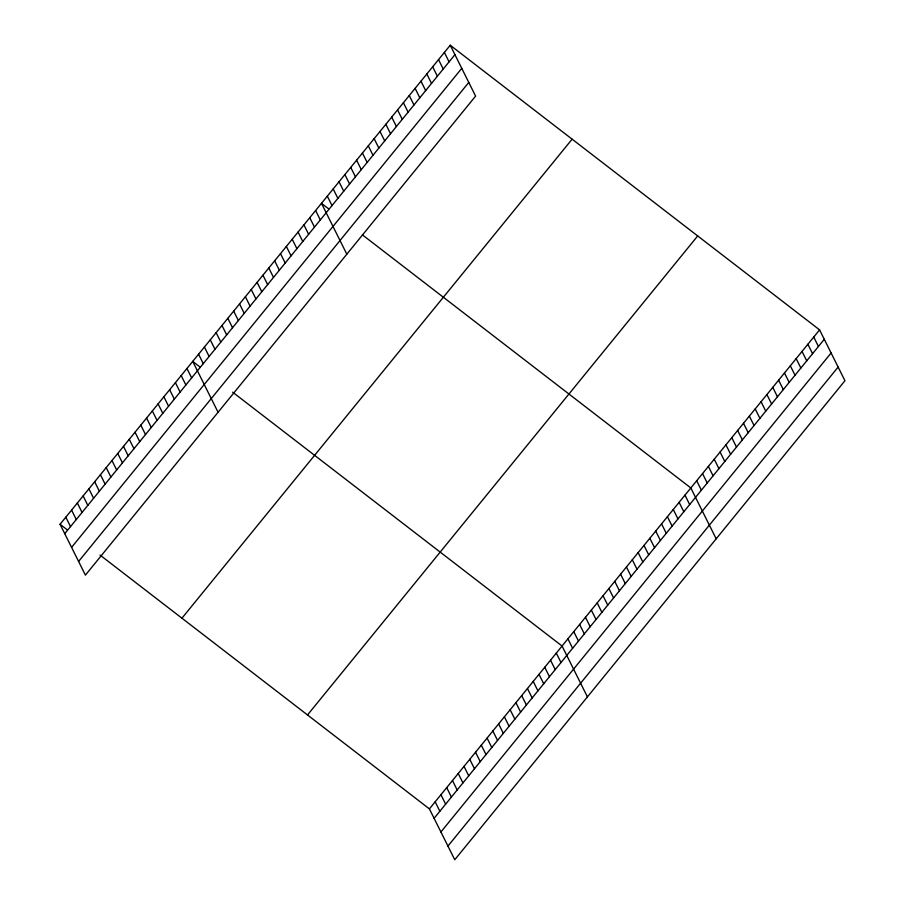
<?xml version="1.0" encoding="UTF-8"?>
<svg xmlns="http://www.w3.org/2000/svg" width="905" height="905" viewBox="0 0 905 905"><rect width="100%" height="100%" fill="white"/><g stroke="black" fill="none" stroke-linecap="round" stroke-linejoin="round"><path stroke-width="1.36" d="M450.238 45.25L475.6 96.111L85.409 575.128L60.058 524.267L450.238 45.25L819.591 329.873L844.942 380.734L454.763 859.75L429.4 808.889L100.003 555.048M64.753 533.69L454.932 54.673M71.574 547.367L461.754 68.35M78.599 561.451L468.779 82.434M181.939 618.194L572.118 139.178M307.519 714.961L697.698 235.945M429.4 808.889L819.591 329.873M434.106 818.312L824.285 339.296M440.916 831.989L831.107 352.973M447.941 846.073L838.132 367.057M328.651 208.851L321.479 203.331L346.83 254.192M362.441 234.893L690.832 487.953L716.183 538.814M199.881 366.921L192.72 361.4L218.071 412.261M232.664 392.182L562.062 646.023L587.424 696.884M60.058 524.267L67.219 529.787M813.731 337.056L818.437 346.479M807.882 344.239L812.577 353.663M802.034 351.434L806.728 360.846M796.174 358.618L800.868 368.03M790.325 365.801L795.02 375.224M784.477 372.984L789.171 382.408M778.617 380.168L783.311 389.591M772.768 387.351L777.463 396.775M766.908 394.535L771.614 403.958M761.06 401.73L765.754 411.142M755.211 408.913L759.906 418.336M749.351 416.096L754.057 425.52M743.503 423.28L748.197 432.703M737.654 430.463L742.349 439.887M731.794 437.647L736.489 447.07M725.946 444.841L730.64 454.253M720.086 452.025L724.792 461.448M714.237 459.208L718.932 468.632M708.389 466.392L713.083 475.815M702.529 473.575L707.235 482.999M696.68 480.759L701.375 490.182M684.972 495.137L689.667 504.549M679.123 502.32L683.818 511.744M673.263 509.504L677.969 518.927M444.389 52.433L449.084 61.857M667.415 516.687L672.11 526.11M438.529 59.617L443.224 69.04M661.566 523.871L666.261 533.294M432.681 66.8L437.375 76.224M655.706 531.054L660.412 540.477M426.832 73.995L431.527 83.407M649.858 538.249L654.553 547.661M420.972 81.179L425.667 90.602M644.009 545.432L648.704 554.856M415.124 88.362L419.818 97.785M638.149 552.616L642.844 562.039M409.264 95.545L413.97 104.969M632.301 559.799L636.996 569.222M403.415 102.729L408.11 112.152M626.452 566.983L631.147 576.406M397.567 109.912L402.261 119.336M620.592 574.166L625.287 583.589M391.707 117.107L396.401 126.519M614.744 581.361L619.439 590.773M385.858 124.29L390.553 133.714M608.884 588.544L613.59 597.967M380.01 131.474L384.704 140.897M603.035 595.728L607.73 605.151M374.15 138.657L378.844 148.081M597.187 602.911L601.882 612.334M368.301 145.841L372.996 155.264M591.327 610.094L596.033 619.518M362.441 153.024L367.147 162.448M585.478 617.278L590.173 626.701M356.593 160.219L361.287 169.631M579.63 624.473L584.325 633.885M350.744 167.402L355.439 176.814M573.77 631.656L578.465 641.068M344.884 174.586L349.59 184.009M567.921 638.84L572.616 648.263M339.036 181.769L343.73 191.193M333.187 188.953L337.882 198.376M556.303 653.105L560.998 662.528M327.327 196.136L332.022 205.559M550.534 660.186L555.229 669.61M544.765 667.268L549.459 676.691M315.619 210.514L320.325 219.926M538.995 674.349L543.69 683.773M309.77 217.698L314.465 227.121M533.226 681.431L537.921 690.854M303.922 224.881L308.616 234.305M527.457 688.513L532.151 697.936M298.062 232.065L302.768 241.488M521.687 695.594L526.393 705.006M292.213 239.248L296.908 248.671M515.918 702.676L520.624 712.088M286.365 246.432L291.059 255.855M510.16 709.758L514.855 719.17M280.505 253.626L285.199 263.038M504.39 716.839L509.085 726.251M274.656 260.81L279.351 270.233M498.621 723.921L503.316 733.333M268.796 267.993L273.502 277.416M492.852 730.991L497.546 740.414M262.948 275.177L267.642 284.6M487.082 738.073L491.777 747.496M257.099 282.36L261.794 291.783M481.313 745.154L486.008 754.578M251.239 289.543L255.945 298.967M475.544 752.236L480.25 761.659M245.391 296.738L250.085 306.15M469.774 759.318L474.48 768.741M239.542 303.922L244.237 313.345M464.016 766.399L468.711 775.823M233.682 311.105L238.377 320.528M458.247 773.481L462.941 782.904M227.834 318.289L232.528 327.712M452.477 780.563L457.172 789.986M221.985 325.472L226.68 334.895M446.708 787.644L451.403 797.067M216.125 332.655L220.82 342.079M440.939 794.726L445.633 804.149M210.277 339.85L214.971 349.262M435.169 801.807L439.864 811.231M204.417 347.034L209.123 356.446M198.568 354.217L203.263 363.64M186.95 368.482L191.645 377.905M181.181 375.564L185.876 384.987M175.412 382.645L180.106 392.069M169.642 389.727L174.337 399.15M163.873 396.809L168.579 406.232M158.103 403.89L162.809 413.314M152.345 410.972L157.04 420.384M146.576 418.053L151.271 427.465M140.807 425.135L145.501 434.547M135.037 432.217L139.732 441.629M129.268 439.298L133.963 448.71M123.499 446.369L128.193 455.792M117.729 453.45L122.435 462.874M111.96 460.532L116.666 469.955M106.202 467.614L110.896 477.037M100.432 474.695L105.127 484.118M94.663 481.777L99.358 491.2M88.894 488.858L93.588 498.282M83.124 495.94L87.819 505.363M77.355 503.022L82.05 512.445M71.586 510.103L76.291 519.527M65.816 517.185L70.522 526.608"/></g></svg>
